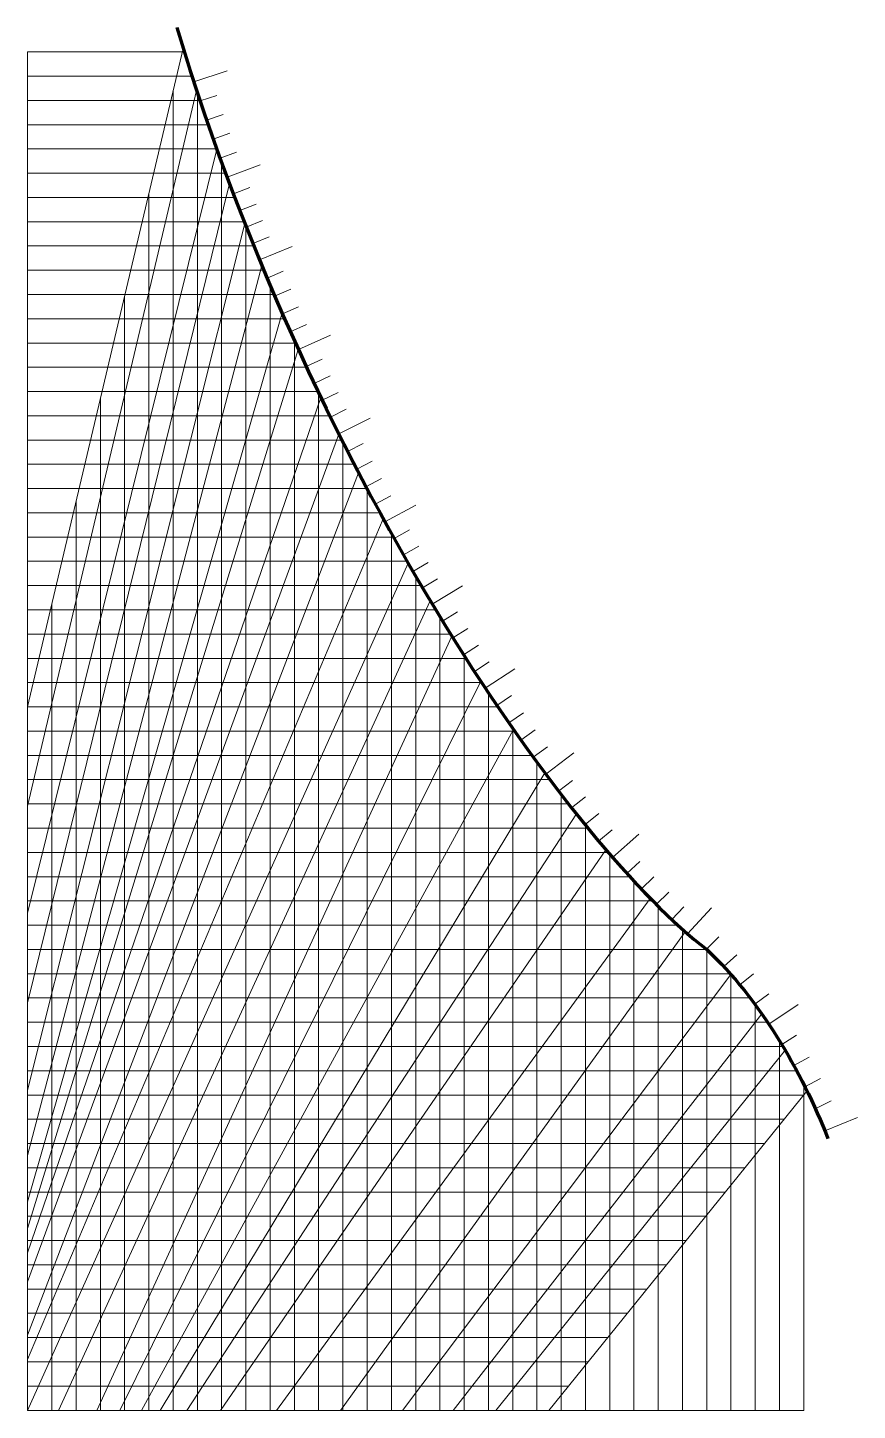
# Model space of a CAD drawing. Header units: feet. Extents: x 0 to 5124, y 94 to 14733.
# Drawn here: x 128.47 to 134.36, y 230.14 to 239.96 of the extents above.
import ezdxf

# ---------------------------------------------------------------- set-up
doc = ezdxf.new("R2010")
doc.units = ezdxf.units.FT
doc.header["$MEASUREMENT"] = 0
doc.layers.add('PDF_Geometry', color=7, linetype='Continuous', true_color=0xe60000)

msp = doc.modelspace()

# ---------------------------------------------------------------- linework, layer by layer
at = {"layer": 'PDF_Geometry', "color": 9, "lineweight": 15}
for p, q in [((128.4699, 237.7206), (130.3711, 237.7206)), ((130.3643, 237.7357), (130.3643, 230.1428))]:
    msp.add_line(p, q, dxfattribs=at)
at = {"layer": 'PDF_Geometry', "lineweight": 15}
for points in [[(129.529, 239.9595), (129.5761, 239.8059), (129.6243, 239.6533), (129.6737, 239.5019), (129.7243, 239.3517), (129.7759, 239.2026), (129.8286, 239.0548), (129.8823, 238.9082), (129.9369, 238.7628), (129.9925, 238.6188), (130.0489, 238.476), (130.1062, 238.3346), (130.1643, 238.1946), (130.2232, 238.0559), (130.2828, 237.9187), (130.3431, 237.7829), (130.404, 237.6485), (130.4655, 237.5156), (130.5276, 237.3843), (130.5902, 237.2545), (130.6533, 237.1263), (130.7168, 236.9996), (130.7808, 236.8746), (130.845, 236.7512), (130.9097, 236.6294), (130.9745, 236.5094), (131.0397, 236.3911), (131.105, 236.2745), (131.1705, 236.1597), (131.2361, 236.0466), (131.3017, 235.9354), (131.3675, 235.826), (131.4332, 235.7185), (131.4988, 235.6129), (131.5644, 235.5092), (131.6299, 235.4075), (131.6952, 235.3077), (131.7602, 235.2099), (131.8251, 235.1141), (131.8896, 235.0204), (131.9539, 234.9287), (132.0177, 234.8392), (132.0812, 234.7517), (132.1442, 234.6664), (132.2067, 234.5833), (132.2687, 234.5023), (132.3301, 234.4236), (132.3909, 234.3472), (132.451, 234.2729), (132.5105, 234.201), (132.5692, 234.1315), (132.6272, 234.0642), (132.6843, 233.9993), (132.7406, 233.9369), (132.796, 233.8768), (132.8505, 233.8192), (132.904, 233.7641), (132.9565, 233.7115), (133.0079, 233.6613), (133.0582, 233.6138), (133.1074, 233.5688), (133.1555, 233.5264), (133.2023, 233.4866), (133.2478, 233.4495), (133.2921, 233.4151), (133.3933, 233.3147), (133.4901, 233.2076), (133.5825, 233.0945), (133.6704, 232.9764), (133.7538, 232.8538), (133.8324, 232.7278), (133.9064, 232.5989), (133.9755, 232.4681), (134.0397, 232.3361), (134.099, 232.2037), (134.1532, 232.0717)], [(133.981, 230.1428), (128.4699, 230.1428), (128.4699, 239.7873)], [(133.981, 232.4572), (133.981, 230.1428)]]:
    msp.add_lwpolyline(points, dxfattribs=at)
at = {"layer": 'PDF_Geometry', "color": 3, "lineweight": 15}
for points in [[(128.4699, 235.1373), (129.574, 239.8126)], [(128.4699, 234.4312), (129.6698, 239.5138)], [(128.4699, 233.6734), (129.8131, 239.0979)], [(128.4699, 233.0362), (129.9026, 238.8535)], [(128.4699, 232.4162), (130.0117, 238.5698)], [(128.4699, 231.9512), (130.1322, 238.2716)], [(128.4699, 231.624), (130.2762, 237.9338)], [(128.4699, 231.4345), (130.392, 237.6748)], [(128.4699, 231.2623), (130.5514, 237.3347)], [(128.4699, 231.0556), (130.6794, 237.0739)], [(128.4699, 230.6767), (130.8196, 236.7998)], [(128.4699, 230.5045), (130.995, 236.472)], [(128.4699, 230.1428), (131.1717, 236.1575)], [(128.6886, 230.1428), (131.3293, 235.8893)], [(128.9607, 230.1428), (131.4826, 235.6389)], [(129.1243, 230.1428), (131.687, 235.32)], [(129.2793, 230.1428), (131.9204, 234.9763)], [(129.4102, 230.1428), (132.1416, 234.6699)], [(129.5996, 230.1428), (132.3667, 234.3773)], [(129.839, 230.1428), (132.5762, 234.1233)], [(130.2369, 230.1428), (132.8915, 233.7769)], [(130.6915, 230.1428), (133.1401, 233.5398)], [(131.1307, 230.1428), (133.4644, 233.2361)], [(131.4924, 230.1428), (133.6829, 232.958)], [(131.7938, 230.1428), (133.8415, 232.6917)], [(132.1709, 230.1428), (134.0039, 232.4097)]]:
    msp.add_lwpolyline(points, dxfattribs=at)
at = {"layer": 'PDF_Geometry', "color": 9, "lineweight": 15}
for points in [[(128.4699, 239.7873), (129.5819, 239.7873)], [(128.4699, 239.6151), (129.6367, 239.6151)], [(128.4699, 239.4428), (129.6934, 239.4428)], [(129.5032, 239.5128), (129.5032, 230.1428)], [(129.6754, 239.4945), (129.6754, 230.1428)], [(128.4699, 239.2706), (129.7522, 239.2706)], [(128.4699, 239.0984), (129.8129, 239.0984)], [(129.8476, 239.0022), (129.8476, 230.1428)], [(128.4699, 238.9262), (129.8735, 238.9262)], [(128.4699, 238.754), (129.9403, 238.754)], [(129.331, 238.7836), (129.331, 230.1428)], [(128.4699, 238.5817), (130.007, 238.5817)], [(130.0199, 238.5491), (130.0199, 230.1428)], [(128.4699, 238.4095), (130.0757, 238.4095)], [(128.4699, 238.2373), (130.1465, 238.2373)], [(128.4699, 238.0651), (130.2193, 238.0651)], [(129.1588, 238.0543), (129.1588, 230.1428)], [(130.1921, 238.1288), (130.1921, 230.1428)], [(128.4699, 237.8928), (130.2942, 237.8928)], [(128.4699, 237.5484), (130.4502, 237.5484)], [(128.4699, 237.3762), (130.5315, 237.3762)], [(128.9865, 237.325), (128.9865, 230.1428)], [(130.5365, 237.3656), (130.5365, 230.1428)], [(128.4699, 237.204), (130.6149, 237.204)], [(128.4699, 237.0317), (130.7006, 237.0317)], [(130.7088, 237.0156), (130.7088, 230.1428)], [(128.4699, 236.8595), (130.7885, 236.8595)], [(128.4699, 236.6873), (130.8788, 236.6873)], [(130.881, 236.6832), (130.881, 230.1428)], [(128.8143, 236.5958), (128.8143, 230.1428)], [(128.4699, 236.5151), (130.9714, 236.5151)], [(128.4699, 236.3428), (131.0665, 236.3428)], [(131.0532, 236.3667), (131.0532, 230.1428)], [(128.4699, 236.1706), (131.1642, 236.1706)], [(128.4699, 235.9984), (131.2644, 235.9984)], [(131.2254, 236.0648), (131.2254, 230.1428)], [(128.4699, 235.8262), (131.3674, 235.8262)], [(128.6421, 235.8665), (128.6421, 230.1428)], [(131.3976, 235.7764), (131.3976, 230.1428)], [(128.4699, 235.654), (131.4732, 235.654)], [(128.4699, 235.4817), (131.582, 235.4817)], [(131.5699, 235.5007), (131.5699, 230.1428)], [(128.4699, 235.3095), (131.694, 235.3095)], [(131.7421, 235.237), (131.7421, 230.1428)], [(128.4699, 235.1373), (131.8093, 235.1373)], [(128.4699, 234.9651), (131.9283, 234.9651)], [(131.9143, 234.985), (131.9143, 230.1428)], [(128.4699, 234.7928), (132.0512, 234.7928)], [(132.0865, 234.7444), (132.0865, 230.1428)], [(128.4699, 234.6206), (132.1785, 234.6206)], [(128.4699, 234.4484), (132.3106, 234.4484)], [(132.2588, 234.5152), (132.2588, 230.1428)], [(128.4699, 234.2762), (132.4484, 234.2762)], [(132.431, 234.2975), (132.431, 230.1428)], [(128.4699, 234.104), (132.5928, 234.104)], [(132.6032, 234.0919), (132.6032, 230.1428)], [(128.4699, 233.9317), (132.7453, 233.9317)], [(132.7754, 233.899), (132.7754, 230.1428)], [(128.4699, 233.7595), (132.9085, 233.7595)], [(132.9476, 233.7202), (132.9476, 230.1428)], [(128.4699, 233.5873), (133.087, 233.5873)], [(133.1199, 233.5577), (133.1199, 230.1428)], [(128.4699, 233.4151), (133.2921, 233.4151), (133.2921, 230.1428)], [(128.4699, 233.2428), (133.4582, 233.2428)], [(133.4643, 233.2361), (133.4643, 230.1428)], [(128.4699, 233.0706), (133.601, 233.0706)], [(133.6365, 233.0232), (133.6365, 230.1428)], [(128.4699, 232.8984), (133.7226, 232.8984)], [(133.8088, 232.7668), (133.8088, 230.1428)], [(128.4699, 232.7262), (133.8334, 232.7262)], [(128.4699, 232.554), (133.9308, 232.554)], [(128.4699, 232.3817), (133.981, 232.3814)], [(128.4699, 232.2095), (133.842, 232.2095)], [(128.4699, 232.0373), (133.7027, 232.0373)], [(128.4699, 231.8651), (133.5635, 231.8651)], [(128.4699, 231.6928), (133.4242, 231.6928)], [(128.4699, 231.5206), (133.285, 231.5206)], [(128.4699, 231.3484), (133.1457, 231.3484)], [(128.4699, 231.1762), (133.0065, 231.1762)], [(128.4699, 231.004), (132.8672, 231.004)], [(128.4699, 230.8317), (132.7279, 230.8317)], [(128.4699, 230.6595), (132.5887, 230.6595)], [(128.4699, 230.4873), (132.4494, 230.4873)], [(128.4699, 230.3151), (132.3102, 230.3151)]]:
    msp.add_lwpolyline(points, dxfattribs=at)
at = {"layer": 'PDF_Geometry', "color": 2, "lineweight": 15}
for points in [[(129.6499, 239.575), (129.8875, 239.6526)], [(129.695, 239.4388), (129.8134, 239.4787)], [(129.7411, 239.303), (129.8593, 239.3439)], [(129.7884, 239.1675), (129.9062, 239.2095)], [(129.8368, 239.0324), (129.9541, 239.0754)], [(129.8862, 238.8977), (130.1202, 238.9857)], [(129.9306, 238.7796), (130.0476, 238.8235)], [(129.9759, 238.6617), (130.0925, 238.7067)], [(130.022, 238.5442), (130.1382, 238.5901)], [(130.0688, 238.4269), (130.1847, 238.4739)], [(130.1165, 238.31), (130.3474, 238.4058)], [(130.1697, 238.1819), (130.2848, 238.2308)], [(130.2239, 238.0543), (130.339, 238.1031)], [(130.2792, 237.9271), (130.3933, 237.9777)], [(130.3353, 237.8003), (130.4496, 237.851)], [(130.3923, 237.6738), (130.6202, 237.7772)], [(130.448, 237.5535), (130.5614, 237.606)], [(130.5044, 237.4335), (130.6174, 237.4869)], [(130.5616, 237.3139), (130.6742, 237.3682)], [(130.6196, 237.1947), (130.7318, 237.2499)], [(130.6786, 237.0759), (130.902, 237.188)], [(130.7422, 236.95), (130.8535, 237.0069)], [(130.8068, 236.8246), (130.9176, 236.8824)], [(130.8724, 236.6997), (130.9828, 236.7583)], [(130.9389, 236.5753), (131.0489, 236.6348)], [(131.0064, 236.4515), (131.2264, 236.5703)], [(131.0719, 236.3335), (131.1809, 236.3946)], [(131.1383, 236.2161), (131.2469, 236.278)], [(131.2055, 236.0992), (131.3137, 236.162)], [(131.2737, 235.9829), (131.3814, 236.0464)], [(131.3428, 235.867), (131.5571, 235.9958)], [(131.4161, 235.7465), (131.522, 235.8124)], [(131.4903, 235.6266), (131.5965, 235.6926)], [(131.5656, 235.5074), (131.6712, 235.5742)], [(131.6421, 235.3888), (131.7467, 235.4573)], [(131.7196, 235.271), (131.9288, 235.4079)], [(131.8027, 235.1471), (131.9063, 235.2172)], [(131.8871, 235.024), (131.9901, 235.0949)], [(131.973, 234.9019), (132.0747, 234.9745)], [(132.0601, 234.7808), (132.1613, 234.8542)], [(132.1486, 234.6606), (132.3484, 234.8108)], [(132.2401, 234.5396), (132.3393, 234.6156)], [(132.3331, 234.4198), (132.431, 234.4976)], [(132.428, 234.3014), (132.5251, 234.3801)], [(132.5245, 234.1844), (132.6201, 234.265)], [(132.623, 234.069), (132.8106, 234.2343)], [(132.7242, 233.9551), (132.8171, 234.0387)], [(132.8278, 233.8432), (132.9172, 233.93)], [(132.9341, 233.7339), (133.0226, 233.8222)], [(133.0435, 233.6277), (133.1293, 233.7186)], [(133.1565, 233.5255), (133.3253, 233.7101)], [(133.2908, 233.4161), (133.3789, 233.505)], [(133.4127, 233.2932), (133.5054, 233.377)], [(133.5266, 233.1629), (133.6234, 233.242)], [(133.6332, 233.0264), (133.7335, 233.101)], [(133.7332, 232.8851), (133.9407, 233.0236)], [(133.8247, 232.7401), (133.9308, 232.8063)], [(133.9102, 232.5916), (134.0208, 232.65)], [(133.9894, 232.4396), (134.1, 232.498)], [(134.0628, 232.2846), (134.1752, 232.3394)], [(134.1309, 232.1274), (134.362, 232.2214)]]:
    msp.add_lwpolyline(points, dxfattribs=at)
at = {"layer": 'PDF_Geometry', "lineweight": 80}
for points in [[(129.529, 239.9595), (130.5193, 236.6701), (132.3621, 234.1212), (133.2921, 233.4151)], [(133.2921, 233.4151), (133.671, 233.0603), (133.9638, 232.554), (134.1532, 232.0717)]]:
    msp.add_open_spline(points, degree=3, dxfattribs=at)
at = {"layer": 'PDF_Geometry', "color": 9, "lineweight": 15}
for p in [(129.695, 239.4388), (129.7411, 239.303), (129.7884, 239.1675), (129.8368, 239.0324), (129.9306, 238.7796), (129.9759, 238.6617), (130.022, 238.5442), (130.0688, 238.4269), (130.1697, 238.1819), (130.448, 237.5535), (130.9389, 236.5753), (131.0719, 236.3335), (131.2055, 236.0992), (131.2737, 235.9829), (131.4161, 235.7465), (131.5656, 235.5074), (131.6421, 235.3888), (131.8027, 235.1471), (131.8871, 235.024), (131.973, 234.9019), (132.0601, 234.7808), (132.2401, 234.5396), (132.3331, 234.4198), (132.428, 234.3014), (132.5245, 234.1844), (132.7242, 233.9551), (132.8278, 233.8432), (132.9341, 233.7339), (133.0435, 233.6277), (133.2908, 233.4161), (133.4127, 233.2932), (133.5266, 233.1629), (133.6332, 233.0264), (133.8247, 232.7401), (133.9102, 232.5916), (133.9894, 232.4396), (134.0628, 232.2846)]:
    msp.add_point(p, dxfattribs=at)
at = {"layer": 'PDF_Geometry', "lineweight": 15}
for p in [(130.2239, 238.0543), (130.2792, 237.9271), (130.3353, 237.8003), (130.5044, 237.4335), (130.5616, 237.3139), (130.6196, 237.1947), (130.7422, 236.95), (130.8068, 236.8246), (130.8724, 236.6997), (131.1383, 236.2161), (131.4903, 235.6266)]:
    msp.add_point(p, dxfattribs=at)

doc.saveas('drawing.dxf')
